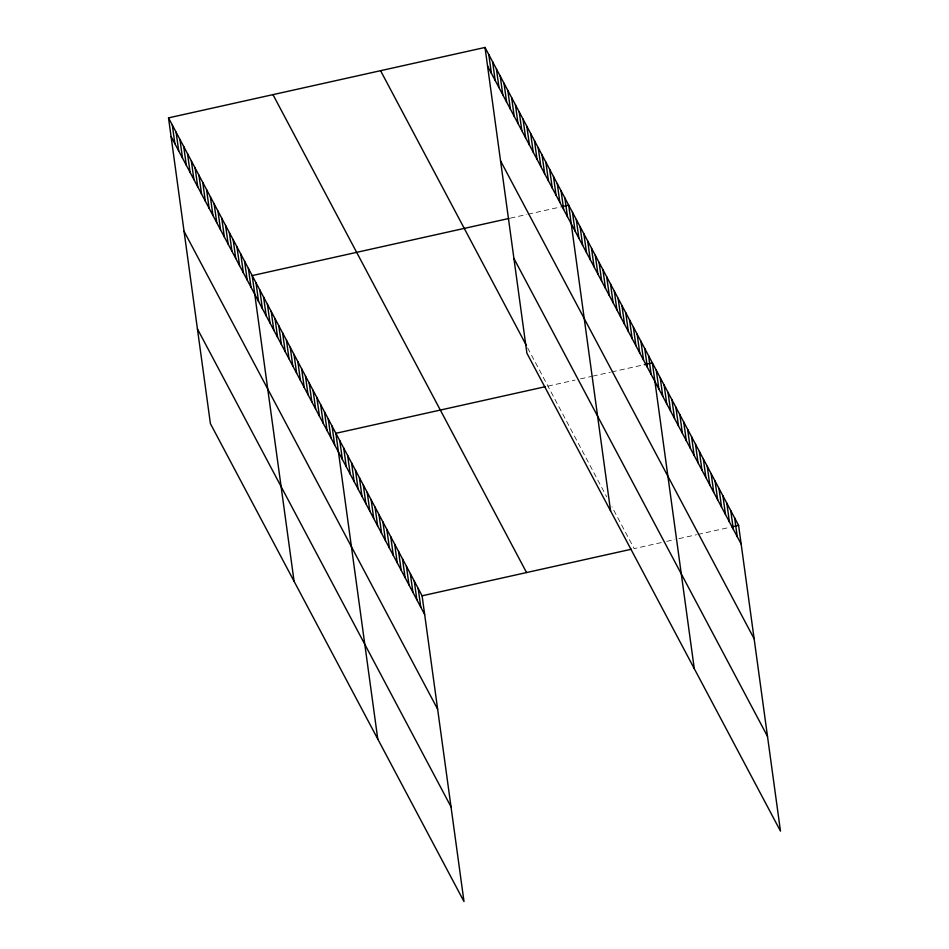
<?xml version="1.0" encoding="UTF-8"?>
<svg xmlns="http://www.w3.org/2000/svg" width="949" height="949" viewBox="0 0 949 949"><rect width="100%" height="100%" fill="white"/><g stroke="black" fill="none" stroke-linecap="round" stroke-linejoin="round"><path stroke-width="0.71" stroke-dasharray="4.75 3.56" d="M510.372 218.14L526.648 214.521M528 214.225L560.551 206.977M547.941 386.124L575.058 380.086M580.491 378.876L591.346 376.456M592.698 376.16L610.326 372.233M611.69 371.937L642.888 364.997M661.287 542.579L634.157 548.617L611.951 506.766M666.708 541.369L674.846 539.566M678.915 538.652L696.554 534.726M697.906 534.429L729.105 527.49M527.644 347.892L606.719 496.908"/><path stroke-width="1.42" d="M168.519 117.878L422.103 595.806L463.99 901.55L210.405 423.622L168.519 117.878L485.01 47.45L738.595 525.378L780.481 831.122L526.897 353.194L485.01 47.45M509.008 218.448L252.209 275.59L294.083 581.346M561.915 206.668L568.7 205.162L610.575 510.918M545.141 386.741L335.887 433.302L377.773 739.057M644.241 364.689L652.378 362.886L694.265 668.63M422.103 595.806L631.358 549.234M731.809 526.885L738.595 525.378M487.572 66.122L741.157 544.05M500.55 160.856L754.135 638.784M513.919 258.46L767.504 736.388M380.573 70.689L526.387 345.495M272.968 94.639L526.553 572.555M171.081 136.549L424.666 614.477M184.059 231.283L437.643 709.211M197.428 328.888L451.012 806.816M734.68 517.988L737.231 536.659M730.754 510.598L733.316 529.269M726.839 503.219L729.401 521.891M722.924 495.829L725.475 514.5M718.998 488.438L721.56 507.122M715.083 481.06L717.646 499.732M711.169 473.67L713.719 492.341M707.242 466.291L709.805 484.963M703.328 458.901L705.878 477.572M699.401 451.51L701.963 470.182M695.487 444.132L698.049 462.804M691.572 436.742L694.122 455.413M687.645 429.351L690.208 448.023M683.731 421.973L686.293 440.644M679.816 414.583L682.367 433.254M675.89 407.192L678.452 425.864M671.975 399.814L674.525 418.485M668.049 392.423L670.611 411.095M664.134 385.033L666.696 403.716M660.219 377.655L662.77 396.326M656.293 370.264L658.855 388.936M648.57 355.709L651.133 374.381M644.774 348.544L647.325 367.216M640.966 341.379L643.529 360.051M637.159 334.202L639.721 352.874M633.363 327.037L635.913 345.709M629.555 319.872L632.117 338.544M625.747 312.696L628.309 331.367M621.951 305.531L624.501 324.202M618.143 298.366L620.705 317.037M614.335 291.189L616.897 309.86M610.539 284.024L613.09 302.695M606.731 276.859L609.294 295.53M602.923 269.682L605.486 288.354M599.127 262.517L601.678 281.189M595.32 255.352L597.882 274.024M591.512 248.175L594.074 266.847M587.716 241.01L590.266 259.682M583.908 233.845L586.47 252.517M580.1 226.669L582.662 245.34M576.304 219.504L578.854 238.175M572.496 212.339L575.058 231.01M564.892 197.997L567.443 216.669M561.084 190.832L563.647 209.504M557.288 183.655L559.839 202.327M553.481 176.49L556.043 195.162M549.673 169.325L552.235 187.997M545.877 162.149L548.427 180.82M542.069 154.984L544.631 173.655M538.261 147.819L540.823 166.49M534.465 140.642L537.015 159.313M530.657 133.477L533.219 152.148M526.849 126.312L529.412 144.983M523.053 119.135L525.604 137.807M519.245 111.97L521.808 130.642M515.437 104.805L518 123.477M511.641 97.628L514.192 116.3M507.834 90.463L510.396 109.135M504.026 83.298L506.588 101.97M500.23 76.122L502.78 94.793M496.422 68.957L498.984 87.628M492.614 61.792L495.176 80.463M488.818 54.615L491.368 73.287M418.189 588.416L420.751 607.087M414.274 581.025L416.825 599.697M410.348 573.647L412.91 592.318M406.433 566.256L408.983 584.928M402.506 558.866L405.069 577.538M398.592 551.488L401.154 570.159M394.677 544.097L397.228 562.769M390.751 536.707L393.313 555.39M386.836 529.328L389.398 548M382.922 521.938L385.472 540.61M378.995 514.548L381.557 533.231M375.08 507.169L377.631 525.841M371.154 499.779L373.716 518.451M367.239 492.401L369.802 511.072M363.325 485.01L365.875 503.682M359.398 477.62L361.96 496.291M355.484 470.241L358.046 488.913M351.569 462.851L354.119 481.523M347.642 455.461L350.205 474.132M343.728 448.082L346.278 466.754M339.801 440.692L342.364 459.363M332.079 426.137L334.641 444.808M328.283 418.972L330.833 437.643M324.475 411.795L327.037 430.478M320.667 404.63L323.229 423.301M316.871 397.465L319.422 416.137M313.063 390.288L315.626 408.972M309.255 383.123L311.818 401.795M305.459 375.958L308.01 394.63M301.652 368.781L304.214 387.465M297.844 361.616L300.406 380.288M294.048 354.452L296.598 373.123M290.24 347.275L292.802 365.958M286.444 340.11L288.994 358.781M282.636 332.945L285.186 351.616M278.828 325.768L281.39 344.451M275.032 318.603L277.582 337.275M271.224 311.438L273.787 330.11M267.416 304.261L269.979 322.945M263.62 297.096L266.171 315.768M259.812 289.931L262.375 308.603M256.005 282.755L258.567 301.438M248.401 268.425L250.963 287.096M244.593 261.248L247.155 279.931M240.797 254.083L243.347 272.754M236.989 246.918L239.551 265.59M233.181 239.753L235.743 258.425M229.385 232.576L231.936 251.248M225.577 225.411L228.14 244.083M221.769 218.246L224.332 236.918M217.973 211.069L220.524 229.741M214.166 203.905L216.728 222.576M210.358 196.74L212.92 215.411M206.562 189.563L209.112 208.234M202.754 182.398L205.316 201.069M198.946 175.233L201.508 193.904M195.15 168.056L197.7 186.728M191.342 160.891L193.904 179.563M187.534 153.726L190.097 172.398M183.738 146.549L186.289 165.221M179.93 139.384L182.493 158.056M176.123 132.219L178.685 150.891M172.327 125.043L174.877 143.714"/></g></svg>
